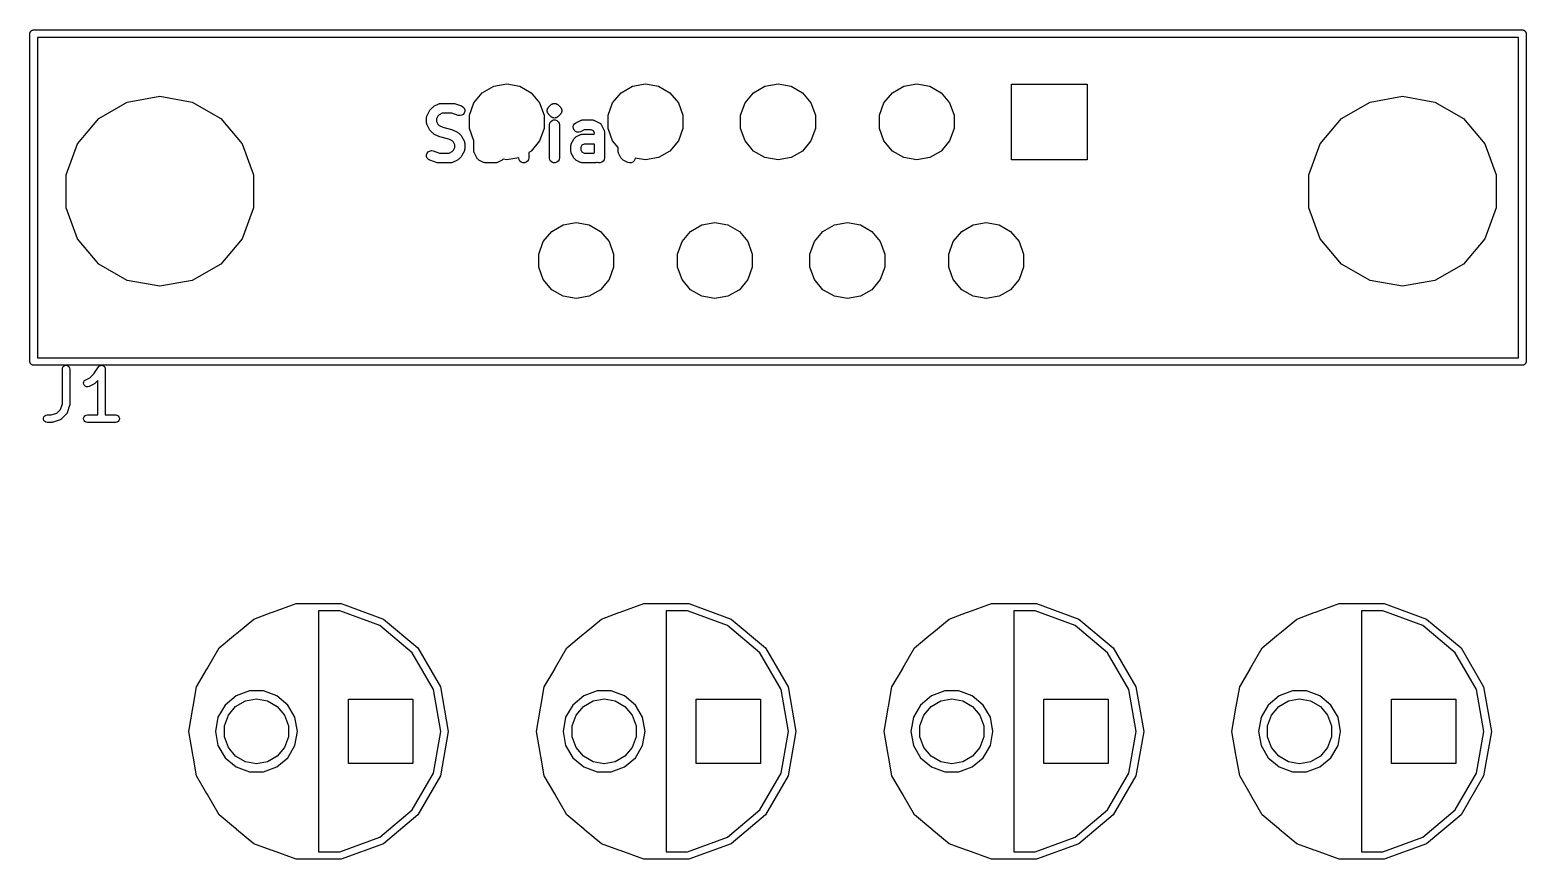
# Model space of a CAD drawing. Extents: x 149.8 to 198.9, y -148.5 to -50.
# Drawn here: x 167.94 to 198.06, y -72.57 to -55.87 of the extents above; entities that cross this region are included whole.
import ezdxf

# ---------------------------------------------------------------- set-up
doc = ezdxf.new("R2010")
doc.units = 0
doc.header["$MEASUREMENT"] = 0
doc.layers.add('BLACK', color=7, linetype='CONTINUOUS')

msp = doc.modelspace()

# ---------------------------------------------------------------- linework, layer by layer
at = {"layer": 'Black'}
for p, q in [((167.939, -55.948), (167.94, -55.9415)), ((167.939, -62.552), (167.939, -55.948)), ((167.94, -55.935), (167.942, -55.9288)), ((167.94, -55.9415), (167.94, -55.935)), ((167.942, -55.9288), (167.944, -55.9223)), ((167.944, -55.9223), (167.947, -55.9167)), ((167.947, -55.9167), (167.949, -55.9105)), ((167.949, -55.9105), (167.953, -55.9055)), ((167.953, -55.9055), (167.957, -55.8998)), ((167.957, -55.8998), (167.962, -55.8956)), ((167.962, -55.8956), (167.966, -55.8905)), ((167.966, -55.8905), (167.971, -55.8873)), ((167.971, -55.8873), (167.976, -55.883)), ((167.976, -55.883), (167.983, -55.8808)), ((167.983, -55.8808), (167.988, -55.8775)), ((167.988, -55.8775), (167.995, -55.8764)), ((167.995, -55.8764), (168.001, -55.8741)), ((168.001, -55.8741), (168.008, -55.8741)), ((168.008, -55.8741), (168.014, -55.873)), ((168.014, -55.873), (197.986, -55.873)), ((168.089, -56.023), (168.089, -62.477)), ((197.911, -56.023), (168.089, -56.023)), ((197.911, -62.477), (197.911, -56.023)), ((197.986, -55.873), (197.992, -55.8741)), ((197.992, -55.8741), (197.999, -55.8741)), ((197.999, -55.8741), (198.005, -55.8764)), ((198.005, -55.8764), (198.012, -55.8775)), ((198.012, -55.8775), (198.017, -55.8808)), ((198.017, -55.8808), (198.023, -55.883)), ((198.023, -55.883), (198.029, -55.8873)), ((198.029, -55.8873), (198.034, -55.8905)), ((198.034, -55.8905), (198.038, -55.8956)), ((198.038, -55.8956), (198.043, -55.8998)), ((198.043, -55.8998), (198.047, -55.9055)), ((198.047, -55.9055), (198.051, -55.9105)), ((198.051, -55.9105), (198.053, -55.9167)), ((198.053, -55.9167), (198.056, -55.9223)), ((198.056, -55.9223), (198.058, -55.9288)), ((198.058, -55.9288), (198.06, -55.935)), ((198.06, -55.935), (198.06, -55.9415)), ((198.06, -55.9415), (198.061, -55.948)), ((198.061, -55.948), (198.061, -62.552)), ((169.9, -57.326), (170.554, -57.2107)), ((170.554, -57.2107), (171.208, -57.326)), ((176.877, -57.3435), (177.047, -57.14)), ((177.047, -57.14), (177.277, -57.0072)), ((177.277, -57.0072), (177.539, -56.9611)), ((177.539, -56.9611), (177.801, -57.0072)), ((177.801, -57.0072), (178.031, -57.14)), ((178.031, -57.14), (178.201, -57.3435)), ((179.671, -57.3435), (179.841, -57.14)), ((179.841, -57.14), (180.071, -57.0072)), ((180.071, -57.0072), (180.333, -56.9611)), ((180.333, -56.9611), (180.595, -57.0072)), ((180.595, -57.0072), (180.825, -57.14)), ((180.825, -57.14), (180.995, -57.3435)), ((182.338, -57.3435), (182.508, -57.14)), ((182.508, -57.14), (182.738, -57.0072)), ((182.738, -57.0072), (183, -56.9611)), ((183, -56.9611), (183.262, -57.0072)), ((183.262, -57.0072), (183.492, -57.14)), ((183.492, -57.14), (183.662, -57.3435)), ((185.132, -57.3435), (185.302, -57.14)), ((185.302, -57.14), (185.532, -57.0072)), ((185.532, -57.0072), (185.794, -56.9611)), ((185.794, -56.9611), (186.056, -57.0072)), ((186.056, -57.0072), (186.286, -57.14)), ((186.286, -57.14), (186.456, -57.3435)), ((187.699, -58.488), (187.699, -56.964)), ((187.699, -56.964), (189.223, -56.964)), ((189.223, -56.964), (189.223, -58.488)), ((194.919, -57.326), (195.573, -57.2107)), ((195.573, -57.2107), (196.227, -57.326)), ((169.325, -57.6581), (169.9, -57.326)), ((171.208, -57.326), (171.783, -57.6581)), ((175.934, -57.5981), (175.982, -57.5029)), ((175.982, -57.5029), (175.992, -57.49)), ((175.992, -57.49), (176.001, -57.4769)), ((176.001, -57.4769), (176.048, -57.4293)), ((176.048, -57.4293), (176.061, -57.4201)), ((176.061, -57.4201), (176.074, -57.4106)), ((176.074, -57.4106), (176.17, -57.3629)), ((176.17, -57.3629), (176.175, -57.3613)), ((176.175, -57.3613), (176.18, -57.3584)), ((176.18, -57.3584), (176.192, -57.3564)), ((176.192, -57.3564), (176.203, -57.353)), ((176.203, -57.353), (176.209, -57.3534)), ((176.209, -57.3534), (176.214, -57.3524)), ((176.214, -57.3524), (176.452, -57.3524)), ((176.452, -57.3524), (176.468, -57.3552)), ((176.468, -57.3552), (176.484, -57.3575)), ((176.484, -57.3575), (176.627, -57.4051)), ((176.627, -57.4051), (176.657, -57.4217)), ((176.657, -57.4217), (176.68, -57.4477)), ((176.68, -57.4477), (176.693, -57.48)), ((176.694, -57.5147), (176.683, -57.5476)), ((176.693, -57.48), (176.694, -57.5147)), ((176.786, -57.5932), (176.877, -57.3435)), ((178.201, -57.3435), (178.292, -57.5932)), ((178.353, -57.4913), (178.355, -57.4828)), ((178.354, -57.5), (178.353, -57.4913)), ((178.353, -57.5087), (178.354, -57.5)), ((178.355, -57.5172), (178.353, -57.5087)), ((178.355, -57.4828), (178.356, -57.4741)), ((178.356, -57.5259), (178.355, -57.5172)), ((178.356, -57.4741), (178.359, -57.4662)), ((178.359, -57.5338), (178.356, -57.5259)), ((178.359, -57.4662), (178.362, -57.4577)), ((178.362, -57.4577), (178.367, -57.4506)), ((178.367, -57.4506), (178.37, -57.4426)), ((178.37, -57.4426), (178.377, -57.4365)), ((178.377, -57.4365), (178.382, -57.4293)), ((178.382, -57.4293), (178.429, -57.3817)), ((178.429, -57.3817), (178.436, -57.3766)), ((178.436, -57.3766), (178.443, -57.3705)), ((178.443, -57.3705), (178.447, -57.3686)), ((178.447, -57.3686), (178.45, -57.3658)), ((178.45, -57.3658), (178.454, -57.3643)), ((178.454, -57.3643), (178.458, -57.3617)), ((178.458, -57.3617), (178.466, -57.3595)), ((178.466, -57.3595), (178.474, -57.3558)), ((178.474, -57.3558), (178.479, -57.3554)), ((178.479, -57.3554), (178.483, -57.3539)), ((178.483, -57.3539), (178.487, -57.3539)), ((178.487, -57.3539), (178.491, -57.3528)), ((178.491, -57.3528), (178.5, -57.3535)), ((178.5, -57.3535), (178.509, -57.3528)), ((178.509, -57.3528), (178.513, -57.3539)), ((178.513, -57.3539), (178.517, -57.3539)), ((178.517, -57.3539), (178.521, -57.3554)), ((178.521, -57.3554), (178.526, -57.3558)), ((178.526, -57.3558), (178.534, -57.3595)), ((178.534, -57.3595), (178.542, -57.3618)), ((178.542, -57.3618), (178.546, -57.3643)), ((178.546, -57.3643), (178.55, -57.3658)), ((178.55, -57.3658), (178.553, -57.3686)), ((178.553, -57.3686), (178.557, -57.3705)), ((178.557, -57.3705), (178.564, -57.3767)), ((178.564, -57.3767), (178.571, -57.3817)), ((178.571, -57.3817), (178.618, -57.4293)), ((178.618, -57.4293), (178.623, -57.4365)), ((178.623, -57.4365), (178.63, -57.4426)), ((178.63, -57.4426), (178.633, -57.4506)), ((178.633, -57.4506), (178.638, -57.4577)), ((178.638, -57.4577), (178.641, -57.4662)), ((178.641, -57.4662), (178.644, -57.4741)), ((178.644, -57.5259), (178.641, -57.5338)), ((178.644, -57.4741), (178.645, -57.4828)), ((178.645, -57.5172), (178.644, -57.5259)), ((178.645, -57.4828), (178.647, -57.4913)), ((178.647, -57.5087), (178.645, -57.5172)), ((178.647, -57.4913), (178.646, -57.5)), ((178.646, -57.5), (178.647, -57.5087)), ((179.58, -57.5932), (179.671, -57.3435)), ((180.995, -57.3435), (181.086, -57.5932)), ((182.247, -57.5932), (182.338, -57.3435)), ((183.662, -57.3435), (183.753, -57.5932)), ((185.041, -57.5932), (185.132, -57.3435)), ((186.456, -57.3435), (186.547, -57.5932)), ((194.344, -57.6581), (194.919, -57.326)), ((196.227, -57.326), (196.802, -57.6581)), ((168.898, -58.1669), (169.325, -57.6581)), ((171.783, -57.6581), (172.21, -58.1669)), ((175.924, -57.6314), (175.928, -57.6202)), ((175.925, -57.6372), (175.924, -57.6314)), ((175.924, -57.6429), (175.925, -57.6372)), ((175.924, -57.7381), (175.924, -57.6429)), ((175.925, -57.7438), (175.924, -57.7381)), ((175.924, -57.7495), (175.925, -57.7438)), ((175.928, -57.7608), (175.924, -57.7495)), ((175.928, -57.6202), (175.93, -57.6087)), ((175.93, -57.7723), (175.928, -57.7608)), ((175.93, -57.6087), (175.933, -57.6037)), ((175.933, -57.7773), (175.93, -57.7723)), ((175.933, -57.6037), (175.934, -57.5981)), ((175.934, -57.7828), (175.933, -57.7773)), ((175.982, -57.8781), (175.934, -57.7828)), ((176.154, -57.6069), (176.124, -57.6665)), ((176.124, -57.6665), (176.124, -57.7145)), ((176.124, -57.7145), (176.154, -57.7741)), ((176.178, -57.5822), (176.154, -57.6069)), ((176.154, -57.7741), (176.178, -57.7988)), ((176.238, -57.5524), (176.178, -57.5822)), ((176.178, -57.7988), (176.249, -57.8342)), ((176.436, -57.5524), (176.238, -57.5524)), ((176.249, -57.8342), (176.429, -57.8792)), ((176.564, -57.5949), (176.436, -57.5524)), ((176.598, -57.6), (176.564, -57.5949)), ((176.632, -57.593), (176.598, -57.6)), ((176.662, -57.5748), (176.632, -57.593)), ((176.683, -57.5476), (176.662, -57.5748)), ((176.786, -57.8588), (176.786, -57.5932)), ((178.292, -57.5932), (178.292, -57.8588)), ((178.362, -57.5423), (178.359, -57.5338)), ((178.367, -57.5494), (178.362, -57.5423)), ((178.37, -57.5574), (178.367, -57.5494)), ((178.377, -57.5635), (178.37, -57.5574)), ((178.382, -57.5707), (178.377, -57.5635)), ((178.429, -57.6183), (178.382, -57.5707)), ((178.4, -57.7857), (178.406, -57.7515)), ((178.4, -58.4524), (178.4, -57.7857)), ((178.406, -57.7515), (178.423, -57.7214)), ((178.423, -57.7214), (178.45, -57.6991)), ((178.436, -57.6233), (178.429, -57.6183)), ((178.443, -57.6295), (178.436, -57.6233)), ((178.447, -57.6314), (178.443, -57.6295)), ((178.45, -57.6342), (178.447, -57.6314)), ((178.454, -57.6357), (178.45, -57.6342)), ((178.45, -57.6991), (178.483, -57.6872)), ((178.458, -57.6382), (178.454, -57.6357)), ((178.466, -57.6405), (178.458, -57.6382)), ((178.474, -57.6442), (178.466, -57.6405)), ((178.479, -57.6446), (178.474, -57.6442)), ((178.483, -57.6461), (178.479, -57.6446)), ((178.487, -57.6461), (178.483, -57.6461)), ((178.483, -57.6872), (178.517, -57.6872)), ((178.491, -57.6472), (178.487, -57.6461)), ((178.5, -57.6465), (178.491, -57.6472)), ((178.509, -57.6472), (178.5, -57.6465)), ((178.513, -57.6461), (178.509, -57.6472)), ((178.517, -57.6461), (178.513, -57.6461)), ((178.521, -57.6446), (178.517, -57.6461)), ((178.517, -57.6872), (178.55, -57.6991)), ((178.526, -57.6442), (178.521, -57.6446)), ((178.534, -57.6405), (178.526, -57.6442)), ((178.542, -57.6382), (178.534, -57.6405)), ((178.546, -57.6357), (178.542, -57.6382)), ((178.55, -57.6342), (178.546, -57.6357)), ((178.553, -57.6314), (178.55, -57.6342)), ((178.55, -57.6991), (178.577, -57.7214)), ((178.557, -57.6295), (178.553, -57.6314)), ((178.564, -57.6233), (178.557, -57.6295)), ((178.571, -57.6183), (178.564, -57.6233)), ((178.618, -57.5707), (178.571, -57.6183)), ((178.577, -57.7214), (178.594, -57.7515)), ((178.594, -57.7515), (178.6, -57.7857)), ((178.6, -57.7857), (178.6, -58.4524)), ((178.623, -57.5635), (178.618, -57.5707)), ((178.63, -57.5574), (178.623, -57.5635)), ((178.633, -57.5494), (178.63, -57.5574)), ((178.638, -57.5423), (178.633, -57.5494)), ((178.641, -57.5338), (178.638, -57.5423)), ((178.876, -57.8273), (178.884, -57.7936)), ((178.88, -57.8618), (178.876, -57.8273)), ((178.884, -57.7936), (178.904, -57.7646)), ((178.904, -57.7646), (178.931, -57.7439)), ((178.931, -57.7439), (179.027, -57.6963)), ((179.027, -57.6963), (179.032, -57.6946)), ((179.032, -57.6946), (179.037, -57.6917)), ((179.037, -57.6917), (179.049, -57.6897)), ((179.049, -57.6897), (179.06, -57.6864)), ((179.06, -57.6864), (179.066, -57.6867)), ((179.066, -57.6867), (179.071, -57.6857)), ((179.071, -57.6857), (179.262, -57.6857)), ((179.262, -57.6857), (179.268, -57.6867)), ((179.268, -57.6867), (179.273, -57.6864)), ((179.273, -57.6864), (179.285, -57.6897)), ((179.285, -57.6897), (179.296, -57.6917)), ((179.296, -57.6917), (179.301, -57.6946)), ((179.301, -57.6946), (179.307, -57.6963)), ((179.307, -57.6963), (179.402, -57.7439)), ((179.402, -57.7439), (179.414, -57.7526)), ((179.414, -57.7526), (179.426, -57.7607)), ((179.426, -57.7607), (179.428, -57.7629)), ((179.428, -57.7629), (179.43, -57.7646)), ((179.43, -57.7646), (179.438, -57.7768)), ((179.438, -57.7768), (179.447, -57.7886)), ((179.447, -57.7886), (179.494, -57.8838)), ((179.58, -57.8588), (179.58, -57.5932)), ((181.086, -57.5932), (181.086, -57.8588)), ((182.247, -57.8588), (182.247, -57.5932)), ((183.753, -57.5932), (183.753, -57.8588)), ((185.041, -57.8588), (185.041, -57.5932)), ((186.547, -57.5932), (186.547, -57.8588)), ((193.917, -58.1669), (194.344, -57.6581)), ((196.802, -57.6581), (197.229, -58.1669)), ((175.992, -57.8909), (175.982, -57.8781)), ((176.001, -57.904), (175.992, -57.8909)), ((176.048, -57.9517), (176.001, -57.904)), ((176.061, -57.9608), (176.048, -57.9517)), ((176.074, -57.9704), (176.061, -57.9608)), ((176.17, -58.018), (176.074, -57.9704)), ((176.18, -58.0211), (176.17, -58.018)), ((176.19, -58.0256), (176.18, -58.0211)), ((176.37, -58.0705), (176.19, -58.0256)), ((176.441, -58.106), (176.37, -58.0705)), ((176.429, -57.8792), (176.439, -57.8836)), ((176.439, -57.8836), (176.449, -57.8867)), ((176.465, -58.1307), (176.441, -58.106)), ((176.449, -57.8867), (176.545, -57.9344)), ((176.495, -58.1903), (176.465, -58.1307)), ((176.545, -57.9344), (176.558, -57.9439)), ((176.558, -57.9439), (176.571, -57.9531)), ((176.571, -57.9531), (176.618, -58.0007)), ((176.618, -58.0007), (176.628, -58.0138)), ((176.628, -58.0138), (176.637, -58.0267)), ((176.637, -58.0267), (176.685, -58.1219)), ((176.685, -58.1219), (176.686, -58.1275)), ((176.686, -58.1275), (176.689, -58.1325)), ((176.689, -58.1325), (176.691, -58.144)), ((176.876, -58.1074), (176.786, -57.8588)), ((176.876, -58.3095), (176.876, -58.1074)), ((178.201, -58.1085), (178.031, -58.312)), ((178.292, -57.8588), (178.201, -58.1085)), ((178.839, -58.1696), (178.887, -58.0743)), ((178.896, -57.8929), (178.88, -57.8618)), ((178.887, -58.0743), (178.895, -58.0625)), ((178.895, -58.0625), (178.904, -58.0503)), ((178.921, -57.9168), (178.896, -57.8929)), ((178.904, -58.0503), (178.906, -58.0486)), ((178.906, -58.0486), (178.907, -58.0464)), ((178.907, -58.0464), (178.92, -58.0383)), ((178.92, -58.0383), (178.931, -58.0296)), ((178.953, -57.9306), (178.921, -57.9168)), ((178.931, -58.0296), (179.027, -57.982)), ((178.988, -57.9327), (178.953, -57.9306)), ((179.021, -57.9228), (178.988, -57.9327)), ((179.095, -57.8857), (179.021, -57.9228)), ((179.027, -57.982), (179.032, -57.9803)), ((179.032, -57.9803), (179.037, -57.9775)), ((179.037, -57.9775), (179.049, -57.9754)), ((179.049, -57.9754), (179.06, -57.9721)), ((179.06, -57.9721), (179.066, -57.9724)), ((179.066, -57.9724), (179.071, -57.9714)), ((179.071, -57.9714), (179.286, -57.9714)), ((179.238, -57.8857), (179.095, -57.8857)), ((179.283, -57.9079), (179.238, -57.8857)), ((179.305, -57.9522), (179.283, -57.9079)), ((179.286, -57.9714), (179.305, -57.962)), ((179.305, -57.962), (179.305, -57.9522)), ((179.494, -57.8838), (179.496, -57.8894)), ((179.496, -57.8894), (179.499, -57.8944)), ((179.499, -57.8944), (179.501, -57.9059)), ((179.501, -57.9059), (179.504, -57.9171)), ((179.504, -57.9171), (179.504, -57.9229)), ((179.504, -57.9229), (179.505, -57.9286)), ((179.505, -57.9286), (179.505, -58.4524)), ((179.671, -58.1085), (179.58, -57.8588)), ((179.781, -58.24), (179.671, -58.1085)), ((180.995, -58.1085), (180.825, -58.312)), ((181.086, -57.8588), (180.995, -58.1085)), ((182.338, -58.1085), (182.247, -57.8588)), ((182.508, -58.312), (182.338, -58.1085)), ((183.662, -58.1085), (183.492, -58.312)), ((183.753, -57.8588), (183.662, -58.1085)), ((185.132, -58.1085), (185.041, -57.8588)), ((185.302, -58.312), (185.132, -58.1085)), ((186.456, -58.1085), (186.286, -58.312)), ((186.547, -57.8588), (186.456, -58.1085)), ((168.671, -58.7909), (168.898, -58.1669)), ((172.21, -58.1669), (172.437, -58.7909)), ((175.925, -58.3901), (175.936, -58.3571)), ((175.926, -58.4248), (175.925, -58.3901)), ((175.939, -58.4571), (175.926, -58.4248)), ((175.936, -58.3571), (175.957, -58.3299)), ((175.957, -58.3299), (175.987, -58.3118)), ((175.987, -58.3118), (176.021, -58.3048)), ((176.021, -58.3048), (176.055, -58.3099)), ((176.055, -58.3099), (176.183, -58.3524)), ((176.183, -58.3524), (176.381, -58.3524)), ((176.381, -58.3524), (176.441, -58.3226)), ((176.441, -58.3226), (176.465, -58.2979)), ((176.465, -58.2979), (176.495, -58.2383)), ((176.495, -58.2383), (176.495, -58.1903)), ((176.618, -58.4279), (176.571, -58.4755)), ((176.628, -58.4147), (176.618, -58.4279)), ((176.637, -58.4019), (176.628, -58.4147)), ((176.685, -58.3066), (176.637, -58.4019)), ((176.686, -58.3011), (176.685, -58.3066)), ((176.689, -58.2961), (176.686, -58.3011)), ((176.691, -58.2846), (176.689, -58.2961)), ((176.691, -58.144), (176.695, -58.1552)), ((176.695, -58.2733), (176.691, -58.2846)), ((176.695, -58.1552), (176.694, -58.161)), ((176.694, -58.161), (176.695, -58.1667)), ((176.695, -58.2619), (176.694, -58.2676)), ((176.694, -58.2676), (176.695, -58.2733)), ((176.695, -58.1667), (176.695, -58.2619)), ((176.877, -58.3152), (176.876, -58.3095)), ((176.877, -58.321), (176.877, -58.3152)), ((176.88, -58.3322), (176.877, -58.321)), ((176.882, -58.3437), (176.88, -58.3322)), ((176.885, -58.3487), (176.882, -58.3437)), ((176.887, -58.3542), (176.885, -58.3487)), ((176.934, -58.4495), (176.887, -58.3542)), ((178.031, -58.312), (177.981, -58.3407)), ((177.981, -58.3407), (177.981, -58.4524)), ((178.829, -58.2029), (178.833, -58.1916)), ((178.83, -58.2086), (178.829, -58.2029)), ((178.829, -58.2143), (178.83, -58.2086)), ((178.829, -58.3095), (178.829, -58.2143)), ((178.83, -58.3152), (178.829, -58.3095)), ((178.829, -58.321), (178.83, -58.3152)), ((178.833, -58.3322), (178.829, -58.321)), ((178.833, -58.1916), (178.835, -58.1801)), ((178.835, -58.3437), (178.833, -58.3322)), ((178.835, -58.1801), (178.837, -58.1751)), ((178.837, -58.3487), (178.835, -58.3437)), ((178.837, -58.1751), (178.839, -58.1696)), ((178.839, -58.3542), (178.837, -58.3487)), ((178.887, -58.4495), (178.839, -58.3542)), ((179.051, -58.1936), (179.029, -58.2379)), ((179.029, -58.2379), (179.029, -58.2859)), ((179.029, -58.2859), (179.051, -58.3302)), ((179.095, -58.1714), (179.051, -58.1936)), ((179.051, -58.3302), (179.095, -58.3524)), ((179.305, -58.1714), (179.095, -58.1714)), ((179.095, -58.3524), (179.286, -58.3524)), ((179.286, -58.3524), (179.305, -58.343)), ((179.305, -58.343), (179.305, -58.1714)), ((179.781, -58.3095), (179.781, -58.24)), ((179.782, -58.3152), (179.781, -58.3095)), ((179.782, -58.321), (179.782, -58.3152)), ((179.785, -58.3322), (179.782, -58.321)), ((179.787, -58.3437), (179.785, -58.3322)), ((179.79, -58.3487), (179.787, -58.3437)), ((179.792, -58.3542), (179.79, -58.3487)), ((179.839, -58.4495), (179.792, -58.3542)), ((180.825, -58.312), (180.595, -58.4448)), ((182.738, -58.4448), (182.508, -58.312)), ((183.492, -58.312), (183.262, -58.4448)), ((185.532, -58.4448), (185.302, -58.312)), ((186.286, -58.312), (186.056, -58.4448)), ((193.69, -58.7909), (193.917, -58.1669)), ((197.229, -58.1669), (197.456, -58.7909)), ((175.962, -58.4831), (175.939, -58.4571)), ((175.992, -58.4996), (175.962, -58.4831)), ((176.135, -58.5472), (175.992, -58.4996)), ((176.151, -58.5496), (176.135, -58.5472)), ((176.167, -58.5524), (176.151, -58.5496)), ((176.405, -58.5524), (176.167, -58.5524)), ((176.41, -58.5514), (176.405, -58.5524)), ((176.416, -58.5517), (176.41, -58.5514)), ((176.427, -58.5484), (176.416, -58.5517)), ((176.439, -58.5463), (176.427, -58.5484)), ((176.444, -58.5435), (176.439, -58.5463)), ((176.449, -58.5418), (176.444, -58.5435)), ((176.545, -58.4942), (176.449, -58.5418)), ((176.558, -58.4847), (176.545, -58.4942)), ((176.571, -58.4755), (176.558, -58.4847)), ((176.943, -58.4613), (176.934, -58.4495)), ((176.951, -58.4735), (176.943, -58.4613)), ((176.953, -58.4752), (176.951, -58.4735)), ((176.955, -58.4774), (176.953, -58.4752)), ((176.967, -58.4855), (176.955, -58.4774)), ((176.979, -58.4942), (176.967, -58.4855)), ((177.074, -58.5418), (176.979, -58.4942)), ((177.08, -58.5435), (177.074, -58.5418)), ((177.085, -58.5463), (177.08, -58.5435)), ((177.096, -58.5484), (177.085, -58.5463)), ((177.108, -58.5517), (177.096, -58.5484)), ((177.113, -58.5514), (177.108, -58.5517)), ((177.119, -58.5524), (177.113, -58.5514)), ((177.31, -58.5524), (177.119, -58.5524)), ((177.315, -58.5514), (177.31, -58.5524)), ((177.321, -58.5517), (177.315, -58.5514)), ((177.332, -58.5484), (177.321, -58.5517)), ((177.344, -58.5463), (177.332, -58.5484)), ((177.349, -58.5435), (177.344, -58.5463)), ((177.354, -58.5418), (177.349, -58.5435)), ((177.449, -58.4942), (177.354, -58.5418)), ((177.47, -58.4788), (177.449, -58.4942)), ((177.539, -58.4909), (177.47, -58.4788)), ((177.781, -58.4482), (177.539, -58.4909)), ((177.781, -58.4524), (177.781, -58.4482)), ((177.787, -58.4866), (177.781, -58.4524)), ((177.804, -58.5167), (177.787, -58.4866)), ((177.831, -58.539), (177.804, -58.5167)), ((177.864, -58.5509), (177.831, -58.539)), ((177.898, -58.5509), (177.864, -58.5509)), ((177.931, -58.539), (177.898, -58.5509)), ((177.958, -58.5167), (177.931, -58.539)), ((177.975, -58.4866), (177.958, -58.5167)), ((177.981, -58.4524), (177.975, -58.4866)), ((178.406, -58.4866), (178.4, -58.4524)), ((178.423, -58.5167), (178.406, -58.4866)), ((178.45, -58.539), (178.423, -58.5167)), ((178.483, -58.5509), (178.45, -58.539)), ((178.517, -58.5509), (178.483, -58.5509)), ((178.55, -58.539), (178.517, -58.5509)), ((178.577, -58.5167), (178.55, -58.539)), ((178.594, -58.4866), (178.577, -58.5167)), ((178.6, -58.4524), (178.594, -58.4866)), ((178.895, -58.4613), (178.887, -58.4495)), ((178.904, -58.4735), (178.895, -58.4613)), ((178.906, -58.4752), (178.904, -58.4735)), ((178.907, -58.4774), (178.906, -58.4752)), ((178.92, -58.4855), (178.907, -58.4774)), ((178.931, -58.4942), (178.92, -58.4855)), ((179.027, -58.5418), (178.931, -58.4942)), ((179.032, -58.5435), (179.027, -58.5418)), ((179.037, -58.5463), (179.032, -58.5435)), ((179.049, -58.5484), (179.037, -58.5463)), ((179.06, -58.5517), (179.049, -58.5484)), ((179.066, -58.5514), (179.06, -58.5517)), ((179.071, -58.5524), (179.066, -58.5514)), ((179.31, -58.5524), (179.071, -58.5524)), ((179.315, -58.5514), (179.31, -58.5524)), ((179.321, -58.5517), (179.315, -58.5514)), ((179.332, -58.5484), (179.321, -58.5517)), ((179.344, -58.5463), (179.332, -58.5484)), ((179.349, -58.5435), (179.344, -58.5463)), ((179.354, -58.5418), (179.349, -58.5435)), ((179.358, -58.5401), (179.354, -58.5418)), ((179.387, -58.5509), (179.358, -58.5401)), ((179.422, -58.5509), (179.387, -58.5509)), ((179.455, -58.539), (179.422, -58.5509)), ((179.481, -58.5167), (179.455, -58.539)), ((179.499, -58.4866), (179.481, -58.5167)), ((179.505, -58.4524), (179.499, -58.4866)), ((179.848, -58.4613), (179.839, -58.4495)), ((179.856, -58.4735), (179.848, -58.4613)), ((179.858, -58.4752), (179.856, -58.4735)), ((179.86, -58.4774), (179.858, -58.4752)), ((179.872, -58.4855), (179.86, -58.4774)), ((179.884, -58.4942), (179.872, -58.4855)), ((179.979, -58.5418), (179.884, -58.4942)), ((180.012, -58.5517), (179.979, -58.5418)), ((180.047, -58.5496), (180.012, -58.5517)), ((180.079, -58.5358), (180.047, -58.5496)), ((180.104, -58.512), (180.079, -58.5358)), ((180.12, -58.4809), (180.104, -58.512)), ((180.123, -58.4538), (180.12, -58.4809)), ((180.333, -58.4909), (180.123, -58.4538)), ((180.595, -58.4448), (180.333, -58.4909)), ((183, -58.4909), (182.738, -58.4448)), ((183.262, -58.4448), (183, -58.4909)), ((185.794, -58.4909), (185.532, -58.4448)), ((186.056, -58.4448), (185.794, -58.4909)), ((189.223, -58.488), (187.699, -58.488)), ((168.671, -59.4551), (168.671, -58.7909)), ((172.437, -58.7909), (172.437, -59.4551)), ((193.69, -59.4551), (193.69, -58.7909)), ((197.456, -58.7909), (197.456, -59.4551)), ((168.898, -60.0791), (168.671, -59.4551)), ((172.437, -59.4551), (172.21, -60.0791)), ((193.917, -60.0791), (193.69, -59.4551)), ((197.456, -59.4551), (197.229, -60.0791)), ((178.274, -60.1375), (178.444, -59.934)), ((178.444, -59.934), (178.674, -59.8012)), ((178.674, -59.8012), (178.936, -59.7551)), ((178.936, -59.7551), (179.198, -59.8012)), ((179.198, -59.8012), (179.428, -59.934)), ((179.428, -59.934), (179.598, -60.1375)), ((181.068, -60.1375), (181.238, -59.934)), ((181.238, -59.934), (181.468, -59.8012)), ((181.468, -59.8012), (181.73, -59.7551)), ((181.73, -59.7551), (181.992, -59.8012)), ((181.992, -59.8012), (182.222, -59.934)), ((182.222, -59.934), (182.392, -60.1375)), ((183.735, -60.1375), (183.905, -59.934)), ((183.905, -59.934), (184.135, -59.8012)), ((184.135, -59.8012), (184.397, -59.7551)), ((184.397, -59.7551), (184.659, -59.8012)), ((184.659, -59.8012), (184.889, -59.934)), ((184.889, -59.934), (185.059, -60.1375)), ((186.529, -60.1375), (186.699, -59.934)), ((186.699, -59.934), (186.929, -59.8012)), ((186.929, -59.8012), (187.191, -59.7551)), ((187.191, -59.7551), (187.453, -59.8012)), ((187.453, -59.8012), (187.683, -59.934)), ((187.683, -59.934), (187.853, -60.1375)), ((169.325, -60.5879), (168.898, -60.0791)), ((172.21, -60.0791), (171.783, -60.5879)), ((178.183, -60.3872), (178.274, -60.1375)), ((179.598, -60.1375), (179.689, -60.3872)), ((180.977, -60.3872), (181.068, -60.1375)), ((182.392, -60.1375), (182.483, -60.3872)), ((183.644, -60.3872), (183.735, -60.1375)), ((185.059, -60.1375), (185.15, -60.3872)), ((186.438, -60.3872), (186.529, -60.1375)), ((187.853, -60.1375), (187.944, -60.3872)), ((194.344, -60.5879), (193.917, -60.0791)), ((197.229, -60.0791), (196.802, -60.5879)), ((178.183, -60.6528), (178.183, -60.3872)), ((179.689, -60.3872), (179.689, -60.6528)), ((180.977, -60.6528), (180.977, -60.3872)), ((182.483, -60.3872), (182.483, -60.6528)), ((183.644, -60.6528), (183.644, -60.3872)), ((185.15, -60.3872), (185.15, -60.6528)), ((186.438, -60.6528), (186.438, -60.3872)), ((187.944, -60.3872), (187.944, -60.6528)), ((169.9, -60.92), (169.325, -60.5879)), ((171.783, -60.5879), (171.208, -60.92)), ((178.274, -60.9025), (178.183, -60.6528)), ((179.689, -60.6528), (179.598, -60.9025)), ((181.068, -60.9025), (180.977, -60.6528)), ((182.483, -60.6528), (182.392, -60.9025)), ((183.735, -60.9025), (183.644, -60.6528)), ((185.15, -60.6528), (185.059, -60.9025)), ((186.529, -60.9025), (186.438, -60.6528)), ((187.944, -60.6528), (187.853, -60.9025)), ((194.919, -60.92), (194.344, -60.5879)), ((196.802, -60.5879), (196.227, -60.92)), ((170.554, -61.0353), (169.9, -60.92)), ((171.208, -60.92), (170.554, -61.0353)), ((178.444, -61.106), (178.274, -60.9025)), ((178.674, -61.2388), (178.444, -61.106)), ((179.428, -61.106), (179.198, -61.2388)), ((179.598, -60.9025), (179.428, -61.106)), ((181.238, -61.106), (181.068, -60.9025)), ((181.468, -61.2388), (181.238, -61.106)), ((182.222, -61.106), (181.992, -61.2388)), ((182.392, -60.9025), (182.222, -61.106)), ((183.905, -61.106), (183.735, -60.9025)), ((184.135, -61.2388), (183.905, -61.106)), ((184.889, -61.106), (184.659, -61.2388)), ((185.059, -60.9025), (184.889, -61.106)), ((186.699, -61.106), (186.529, -60.9025)), ((186.929, -61.2388), (186.699, -61.106)), ((187.683, -61.106), (187.453, -61.2388)), ((187.853, -60.9025), (187.683, -61.106)), ((195.573, -61.0353), (194.919, -60.92)), ((196.227, -60.92), (195.573, -61.0353)), ((178.936, -61.2849), (178.674, -61.2388)), ((179.198, -61.2388), (178.936, -61.2849)), ((181.73, -61.2849), (181.468, -61.2388)), ((181.992, -61.2388), (181.73, -61.2849)), ((184.397, -61.2849), (184.135, -61.2388)), ((184.659, -61.2388), (184.397, -61.2849)), ((187.191, -61.2849), (186.929, -61.2388)), ((187.453, -61.2388), (187.191, -61.2849)), ((167.94, -62.5585), (167.939, -62.552)), ((167.94, -62.565), (167.94, -62.5585)), ((167.942, -62.5712), (167.94, -62.565)), ((167.944, -62.5777), (167.942, -62.5712)), ((167.947, -62.5833), (167.944, -62.5777)), ((167.949, -62.5895), (167.947, -62.5833)), ((167.953, -62.5945), (167.949, -62.5895)), ((167.957, -62.6002), (167.953, -62.5945)), ((167.962, -62.6044), (167.957, -62.6002)), ((167.966, -62.6095), (167.962, -62.6044)), ((167.971, -62.6127), (167.966, -62.6095)), ((167.976, -62.617), (167.971, -62.6127)), ((167.983, -62.6192), (167.976, -62.617)), ((167.988, -62.6225), (167.983, -62.6192)), ((167.995, -62.6236), (167.988, -62.6225)), ((168.001, -62.6259), (167.995, -62.6236)), ((168.008, -62.6259), (168.001, -62.6259)), ((168.014, -62.627), (168.008, -62.6259)), ((197.986, -62.627), (168.014, -62.627)), ((168.089, -62.477), (197.911, -62.477)), ((168.609, -62.6542), (168.629, -62.6374)), ((168.629, -62.6374), (168.654, -62.6285)), ((168.654, -62.6285), (168.68, -62.6285)), ((168.68, -62.6285), (168.704, -62.6374)), ((168.704, -62.6374), (168.724, -62.6542)), ((169.323, -62.6542), (169.33, -62.6484)), ((169.33, -62.6484), (169.337, -62.6419)), ((169.337, -62.6419), (169.34, -62.6401)), ((169.34, -62.6401), (169.343, -62.6374)), ((169.343, -62.6374), (169.352, -62.6344)), ((169.352, -62.6344), (169.36, -62.6304)), ((169.36, -62.6304), (169.364, -62.6299)), ((169.364, -62.6299), (169.368, -62.6285)), ((169.368, -62.6285), (169.377, -62.6285)), ((169.377, -62.6285), (169.386, -62.6275)), ((169.386, -62.6275), (169.39, -62.6285)), ((169.39, -62.6285), (169.394, -62.6285)), ((169.394, -62.6285), (169.402, -62.6316)), ((169.402, -62.6316), (169.411, -62.6337)), ((169.411, -62.6337), (169.415, -62.636)), ((169.415, -62.636), (169.418, -62.6374)), ((169.418, -62.6374), (169.425, -62.6432)), ((169.425, -62.6432), (169.433, -62.6481)), ((169.433, -62.6481), (169.435, -62.6515)), ((169.435, -62.6515), (169.438, -62.6542)), ((197.992, -62.6259), (197.986, -62.627)), ((197.999, -62.6259), (197.992, -62.6259)), ((198.005, -62.6236), (197.999, -62.6259)), ((198.012, -62.6225), (198.005, -62.6236)), ((198.017, -62.6192), (198.012, -62.6225)), ((198.023, -62.617), (198.017, -62.6192)), ((198.029, -62.6127), (198.023, -62.617)), ((198.034, -62.6095), (198.029, -62.6127)), ((198.038, -62.6044), (198.034, -62.6095)), ((198.043, -62.6002), (198.038, -62.6044)), ((198.047, -62.5945), (198.043, -62.6002)), ((198.051, -62.5895), (198.047, -62.5945)), ((198.053, -62.5833), (198.051, -62.5895)), ((198.056, -62.5777), (198.053, -62.5833)), ((198.058, -62.5712), (198.056, -62.5777)), ((198.06, -62.565), (198.058, -62.5712)), ((198.061, -62.552), (198.06, -62.5585)), ((198.06, -62.5585), (198.06, -62.565)), ((168.592, -62.7024), (168.596, -62.6767)), ((168.592, -63.4045), (168.592, -62.7024)), ((168.596, -62.6767), (168.609, -62.6542)), ((168.724, -62.6542), (168.737, -62.6767)), ((168.737, -62.6767), (168.742, -62.7024)), ((168.742, -62.7024), (168.742, -63.4167)), ((169.026, -62.9583), (169.041, -62.9365)), ((169.041, -62.9365), (169.062, -62.921)), ((169.062, -62.921), (169.146, -62.8788)), ((169.146, -62.8788), (169.227, -62.7975)), ((169.227, -62.7975), (169.319, -62.6608)), ((169.306, -62.9311), (169.244, -62.9935)), ((169.306, -63.6274), (169.306, -62.9311)), ((169.319, -62.6608), (169.321, -62.6578)), ((169.321, -62.6578), (169.323, -62.6542)), ((169.438, -62.6542), (169.443, -62.6619)), ((169.443, -62.6619), (169.448, -62.6691)), ((169.448, -62.6691), (169.449, -62.6731)), ((169.449, -62.6731), (169.451, -62.6767)), ((169.451, -62.6767), (169.453, -62.6855)), ((169.453, -62.6855), (169.455, -62.6941)), ((169.455, -62.6941), (169.455, -62.6983)), ((169.455, -62.6983), (169.456, -62.7024)), ((169.456, -62.7024), (169.456, -63.6274)), ((169.02, -62.9836), (169.026, -62.9583)), ((169.023, -63.0095), (169.02, -62.9836)), ((169.035, -63.0328), (169.023, -63.0095)), ((169.054, -63.0507), (169.035, -63.0328)), ((169.078, -63.061), (169.054, -63.0507)), ((169.104, -63.0626), (169.078, -63.061)), ((169.129, -63.0552), (169.104, -63.0626)), ((169.224, -63.0076), (169.129, -63.0552)), ((169.234, -63.0004), (169.224, -63.0076)), ((169.244, -62.9935), (169.234, -63.0004)), ((168.483, -63.5892), (168.553, -63.519)), ((168.553, -63.519), (168.592, -63.4045)), ((168.738, -63.4404), (168.69, -63.5832)), ((168.74, -63.4285), (168.738, -63.4404)), ((168.742, -63.4167), (168.74, -63.4285)), ((168.212, -63.6894), (168.221, -63.6649)), ((168.212, -63.7154), (168.212, -63.6894)), ((168.221, -63.7399), (168.212, -63.7154)), ((168.221, -63.6649), (168.238, -63.6449)), ((168.238, -63.7598), (168.221, -63.7399)), ((168.238, -63.6449), (168.26, -63.6319)), ((168.26, -63.7729), (168.238, -63.7598)), ((168.26, -63.6319), (168.286, -63.6274)), ((168.286, -63.7774), (168.26, -63.7729)), ((168.286, -63.6274), (168.369, -63.6274)), ((168.381, -63.7774), (168.286, -63.7774)), ((168.369, -63.6274), (168.483, -63.5892)), ((168.393, -63.7753), (168.381, -63.7774)), ((168.405, -63.7735), (168.393, -63.7753)), ((168.548, -63.7259), (168.405, -63.7735)), ((168.551, -63.7239), (168.548, -63.7259)), ((168.556, -63.7227), (168.551, -63.7239)), ((168.563, -63.7177), (168.556, -63.7227)), ((168.57, -63.7135), (168.563, -63.7177)), ((168.573, -63.7103), (168.57, -63.7135)), ((168.577, -63.7078), (168.573, -63.7103)), ((168.672, -63.6126), (168.577, -63.7078)), ((168.675, -63.609), (168.672, -63.6126)), ((168.678, -63.6061), (168.675, -63.609)), ((168.682, -63.5984), (168.678, -63.6061)), ((168.687, -63.5912), (168.682, -63.5984)), ((168.688, -63.587), (168.687, -63.5912)), ((168.69, -63.5832), (168.688, -63.587)), ((169.021, -63.6894), (169.03, -63.6649)), ((169.021, -63.7154), (169.021, -63.6894)), ((169.03, -63.7399), (169.021, -63.7154)), ((169.03, -63.6649), (169.047, -63.6449)), ((169.047, -63.7598), (169.03, -63.7399)), ((169.047, -63.6449), (169.07, -63.6319)), ((169.07, -63.7729), (169.047, -63.7598)), ((169.07, -63.6319), (169.095, -63.6274)), ((169.095, -63.7774), (169.07, -63.7729)), ((169.095, -63.6274), (169.306, -63.6274)), ((169.667, -63.7774), (169.095, -63.7774)), ((169.456, -63.6274), (169.667, -63.6274)), ((169.667, -63.6274), (169.692, -63.6319)), ((169.692, -63.7729), (169.667, -63.7774)), ((169.692, -63.6319), (169.715, -63.6449)), ((169.715, -63.7598), (169.692, -63.7729)), ((169.715, -63.6449), (169.732, -63.6649)), ((169.732, -63.7399), (169.715, -63.7598)), ((169.732, -63.6649), (169.741, -63.6894)), ((169.741, -63.7154), (169.732, -63.7399)), ((169.741, -63.6894), (169.741, -63.7154)), ((172.824, -67.5991), (173.296, -67.4272)), ((173.296, -67.4272), (173.662, -67.4272)), ((173.662, -67.4272), (173.662, -67.4271)), ((173.662, -67.4271), (173.688, -67.4271)), ((173.688, -67.4271), (173.688, -67.4272)), ((173.688, -67.4272), (174.204, -67.4272)), ((174.204, -67.4272), (175.056, -67.7375)), ((179.824, -67.5991), (180.296, -67.4272)), ((180.296, -67.4272), (180.662, -67.4272)), ((180.662, -67.4272), (180.662, -67.4271)), ((180.662, -67.4271), (180.688, -67.4271)), ((180.688, -67.4271), (180.688, -67.4272)), ((180.688, -67.4272), (181.204, -67.4272)), ((181.204, -67.4272), (182.056, -67.7375)), ((186.824, -67.5991), (187.296, -67.4272)), ((187.296, -67.4272), (187.662, -67.4272)), ((187.662, -67.4272), (187.662, -67.4271)), ((187.662, -67.4271), (187.688, -67.4271)), ((187.688, -67.4271), (187.688, -67.4272)), ((187.688, -67.4272), (188.204, -67.4272)), ((188.204, -67.4272), (189.056, -67.7375)), ((193.824, -67.5991), (194.296, -67.4272)), ((194.296, -67.4272), (194.662, -67.4272)), ((194.662, -67.4272), (194.662, -67.4271)), ((194.662, -67.4271), (194.688, -67.4271)), ((194.688, -67.4271), (194.688, -67.4272)), ((194.688, -67.4272), (195.204, -67.4272)), ((195.204, -67.4272), (196.056, -67.7375)), ((172.1, -68.0263), (172.444, -67.7375)), ((172.444, -67.7375), (172.796, -67.6093)), ((172.796, -67.6093), (172.797, -67.608)), ((172.797, -67.608), (172.822, -67.5991)), ((172.822, -67.5991), (172.824, -67.5991)), ((174.178, -67.5749), (173.75, -67.5749)), ((173.75, -67.5749), (173.75, -72.4251)), ((174.981, -67.8674), (174.178, -67.5749)), ((175.056, -67.7375), (175.751, -68.3207)), ((179.1, -68.0263), (179.444, -67.7375)), ((179.444, -67.7375), (179.796, -67.6093)), ((179.796, -67.6093), (179.797, -67.608)), ((179.797, -67.608), (179.822, -67.5991)), ((179.822, -67.5991), (179.824, -67.5991)), ((181.178, -67.5749), (180.75, -67.5749)), ((180.75, -67.5749), (180.75, -72.4251)), ((181.981, -67.8674), (181.178, -67.5749)), ((182.056, -67.7375), (182.751, -68.3207)), ((186.1, -68.0263), (186.444, -67.7375)), ((186.444, -67.7375), (186.796, -67.6093)), ((186.796, -67.6093), (186.797, -67.608)), ((186.797, -67.608), (186.822, -67.5991)), ((186.822, -67.5991), (186.824, -67.5991)), ((188.178, -67.5749), (187.75, -67.5749)), ((187.75, -67.5749), (187.75, -72.4251)), ((188.981, -67.8674), (188.178, -67.5749)), ((189.056, -67.7375), (189.751, -68.3207)), ((193.1, -68.0263), (193.444, -67.7375)), ((193.444, -67.7375), (193.796, -67.6093)), ((193.796, -67.6093), (193.797, -67.608)), ((193.797, -67.608), (193.822, -67.5991)), ((193.822, -67.5991), (193.824, -67.5991)), ((195.178, -67.5749), (194.75, -67.5749)), ((194.75, -67.5749), (194.75, -72.4251)), ((195.981, -67.8674), (195.178, -67.5749)), ((196.056, -67.7375), (196.751, -68.3207)), ((171.749, -68.3207), (172.076, -68.0457)), ((172.076, -68.0457), (172.078, -68.0438)), ((172.078, -68.0438), (172.097, -68.027)), ((172.097, -68.027), (172.1, -68.0263)), ((175.636, -68.4171), (174.981, -67.8674)), ((178.749, -68.3207), (179.076, -68.0457)), ((179.076, -68.0457), (179.078, -68.0438)), ((179.078, -68.0438), (179.097, -68.027)), ((179.097, -68.027), (179.1, -68.0263)), ((182.636, -68.4171), (181.981, -67.8674)), ((185.749, -68.3207), (186.076, -68.0457)), ((186.076, -68.0457), (186.078, -68.0438)), ((186.078, -68.0438), (186.097, -68.027)), ((186.097, -68.027), (186.1, -68.0263)), ((189.636, -68.4171), (188.981, -67.8674)), ((192.749, -68.3207), (193.076, -68.0457)), ((193.076, -68.0457), (193.078, -68.0438)), ((193.078, -68.0438), (193.097, -68.027)), ((193.097, -68.027), (193.1, -68.0263)), ((196.636, -68.4171), (195.981, -67.8674)), ((171.52, -68.7166), (171.749, -68.3207)), ((175.751, -68.3207), (176.205, -69.1065)), ((178.52, -68.7166), (178.749, -68.3207)), ((182.751, -68.3207), (183.205, -69.1065)), ((185.52, -68.7166), (185.749, -68.3207)), ((189.751, -68.3207), (190.205, -69.1065)), ((192.52, -68.7166), (192.749, -68.3207)), ((196.751, -68.3207), (197.205, -69.1065)), ((176.064, -69.1578), (175.636, -68.4171)), ((183.064, -69.1578), (182.636, -68.4171)), ((190.064, -69.1578), (189.636, -68.4171)), ((197.064, -69.1578), (196.636, -68.4171)), ((171.295, -69.1065), (171.504, -68.7447)), ((171.504, -68.7447), (171.505, -68.7413)), ((171.505, -68.7413), (171.518, -68.7188)), ((171.518, -68.7188), (171.52, -68.7166)), ((178.295, -69.1065), (178.504, -68.7447)), ((178.504, -68.7447), (178.505, -68.7413)), ((178.505, -68.7413), (178.518, -68.7188)), ((178.518, -68.7188), (178.52, -68.7166)), ((185.295, -69.1065), (185.504, -68.7447)), ((185.504, -68.7447), (185.505, -68.7413)), ((185.505, -68.7413), (185.518, -68.7188)), ((185.518, -68.7188), (185.52, -68.7166)), ((192.295, -69.1065), (192.504, -68.7447)), ((192.504, -68.7447), (192.505, -68.7413)), ((192.505, -68.7413), (192.518, -68.7188)), ((192.518, -68.7188), (192.52, -68.7166)), ((171.226, -69.5005), (171.295, -69.1065)), ((172.357, -69.1875), (172.088, -69.2855)), ((172.643, -69.1875), (172.357, -69.1875)), ((172.912, -69.2855), (172.643, -69.1875)), ((176.213, -70), (176.064, -69.1578)), ((176.205, -69.1065), (176.362, -70)), ((178.226, -69.5005), (178.295, -69.1065)), ((179.357, -69.1875), (179.088, -69.2855)), ((179.643, -69.1875), (179.357, -69.1875)), ((179.912, -69.2855), (179.643, -69.1875)), ((183.213, -70), (183.064, -69.1578)), ((183.205, -69.1065), (183.362, -70)), ((185.226, -69.5005), (185.295, -69.1065)), ((186.357, -69.1875), (186.088, -69.2855)), ((186.643, -69.1875), (186.357, -69.1875)), ((186.912, -69.2855), (186.643, -69.1875)), ((190.212, -70), (190.064, -69.1578)), ((190.205, -69.1065), (190.362, -70)), ((192.226, -69.5005), (192.295, -69.1065)), ((193.357, -69.1875), (193.087, -69.2855)), ((193.643, -69.1875), (193.357, -69.1875)), ((193.912, -69.2855), (193.643, -69.1875)), ((197.212, -70), (197.064, -69.1578)), ((197.205, -69.1065), (197.362, -70)), ((171.137, -70), (171.22, -69.5321)), ((171.22, -69.528), (171.225, -69.5023)), ((171.22, -69.5321), (171.22, -69.528)), ((171.225, -69.5023), (171.226, -69.5005)), ((171.868, -69.4697), (171.725, -69.7178)), ((172.088, -69.2855), (171.868, -69.4697)), ((171.935, -69.6738), (172.081, -69.5002)), ((172.081, -69.5002), (172.277, -69.3869)), ((172.277, -69.3869), (172.5, -69.3475)), ((172.5, -69.3475), (172.723, -69.3869)), ((172.723, -69.3869), (172.919, -69.5002)), ((173.132, -69.4697), (172.912, -69.2855)), ((172.919, -69.5002), (173.065, -69.6738)), ((173.275, -69.7178), (173.132, -69.4697)), ((174.35, -70.65), (174.35, -69.35)), ((174.35, -69.35), (175.65, -69.35)), ((175.65, -69.35), (175.65, -70.65)), ((178.137, -70), (178.22, -69.5321)), ((178.22, -69.528), (178.225, -69.5023)), ((178.22, -69.5321), (178.22, -69.528)), ((178.225, -69.5023), (178.226, -69.5005)), ((178.868, -69.4697), (178.725, -69.7178)), ((179.088, -69.2855), (178.868, -69.4697)), ((178.935, -69.6738), (179.081, -69.5002)), ((179.081, -69.5002), (179.277, -69.3869)), ((179.277, -69.3869), (179.5, -69.3475)), ((179.5, -69.3475), (179.723, -69.3869)), ((179.723, -69.3869), (179.919, -69.5002)), ((180.132, -69.4697), (179.912, -69.2855)), ((179.919, -69.5002), (180.065, -69.6738)), ((180.275, -69.7178), (180.132, -69.4697)), ((181.35, -70.65), (181.35, -69.35)), ((181.35, -69.35), (182.65, -69.35)), ((182.65, -69.35), (182.65, -70.65)), ((185.137, -70), (185.22, -69.5321)), ((185.22, -69.528), (185.225, -69.5023)), ((185.22, -69.5321), (185.22, -69.528)), ((185.225, -69.5023), (185.226, -69.5005)), ((185.868, -69.4697), (185.725, -69.7178)), ((186.088, -69.2855), (185.868, -69.4697)), ((185.935, -69.6738), (186.081, -69.5002)), ((186.081, -69.5002), (186.277, -69.3869)), ((186.277, -69.3869), (186.5, -69.3475)), ((186.5, -69.3475), (186.723, -69.3869)), ((186.723, -69.3869), (186.919, -69.5002)), ((187.132, -69.4697), (186.912, -69.2855)), ((186.919, -69.5002), (187.065, -69.6738)), ((187.275, -69.7178), (187.132, -69.4697)), ((188.35, -70.65), (188.35, -69.35)), ((188.35, -69.35), (189.65, -69.35)), ((189.65, -69.35), (189.65, -70.65)), ((192.137, -70), (192.22, -69.5321)), ((192.22, -69.528), (192.225, -69.5023)), ((192.22, -69.5321), (192.22, -69.528)), ((192.225, -69.5023), (192.226, -69.5005)), ((192.868, -69.4697), (192.725, -69.7178)), ((193.087, -69.2855), (192.868, -69.4697)), ((192.935, -69.6738), (193.081, -69.5002)), ((193.081, -69.5002), (193.277, -69.3869)), ((193.277, -69.3869), (193.5, -69.3475)), ((193.5, -69.3475), (193.723, -69.3869)), ((193.723, -69.3869), (193.919, -69.5002)), ((194.132, -69.4697), (193.912, -69.2855)), ((193.919, -69.5002), (194.065, -69.6738)), ((194.275, -69.7178), (194.132, -69.4697)), ((195.35, -70.65), (195.35, -69.35)), ((195.35, -69.35), (196.65, -69.35)), ((196.65, -69.35), (196.65, -70.65)), ((171.725, -69.7178), (171.675, -70)), ((171.857, -69.8867), (171.935, -69.6738)), ((173.065, -69.6738), (173.143, -69.8867)), ((173.325, -70), (173.275, -69.7178)), ((178.725, -69.7178), (178.675, -70)), ((178.857, -69.8867), (178.935, -69.6738)), ((180.065, -69.6738), (180.143, -69.8867)), ((180.325, -70), (180.275, -69.7178)), ((185.725, -69.7178), (185.675, -70)), ((185.857, -69.8867), (185.935, -69.6738)), ((187.065, -69.6738), (187.143, -69.8867)), ((187.325, -70), (187.275, -69.7178)), ((192.725, -69.7178), (192.675, -70)), ((192.857, -69.8867), (192.935, -69.6738)), ((194.065, -69.6738), (194.143, -69.8867)), ((194.325, -70), (194.275, -69.7178)), ((171.22, -70.4679), (171.137, -70)), ((171.675, -70), (171.725, -70.2822)), ((171.857, -70.1133), (171.857, -69.8867)), ((171.935, -70.3262), (171.857, -70.1133)), ((173.143, -70.1133), (173.065, -70.3262)), ((173.143, -69.8867), (173.143, -70.1133)), ((173.275, -70.2822), (173.325, -70)), ((176.064, -70.8422), (176.213, -70)), ((176.362, -70), (176.205, -70.8935)), ((178.22, -70.4679), (178.137, -70)), ((178.675, -70), (178.725, -70.2822)), ((178.857, -70.1133), (178.857, -69.8867)), ((178.935, -70.3262), (178.857, -70.1133)), ((180.143, -70.1133), (180.065, -70.3262)), ((180.143, -69.8867), (180.143, -70.1133)), ((180.275, -70.2822), (180.325, -70)), ((183.064, -70.8422), (183.213, -70)), ((183.362, -70), (183.205, -70.8935)), ((185.22, -70.4679), (185.137, -70)), ((185.675, -70), (185.725, -70.2822)), ((185.857, -70.1133), (185.857, -69.8867)), ((185.935, -70.3262), (185.857, -70.1133)), ((187.143, -70.1133), (187.065, -70.3262)), ((187.143, -69.8867), (187.143, -70.1133)), ((187.275, -70.2822), (187.325, -70)), ((190.064, -70.8422), (190.212, -70)), ((190.362, -70), (190.205, -70.8935)), ((192.22, -70.4679), (192.137, -70)), ((192.675, -70), (192.725, -70.2822)), ((192.857, -70.1133), (192.857, -69.8867)), ((192.935, -70.3262), (192.857, -70.1133)), ((194.143, -70.1133), (194.065, -70.3262)), ((194.143, -69.8867), (194.143, -70.1133)), ((194.275, -70.2822), (194.325, -70)), ((197.064, -70.8422), (197.212, -70)), ((197.362, -70), (197.205, -70.8935)), ((171.22, -70.472), (171.22, -70.4679)), ((171.225, -70.4977), (171.22, -70.472)), ((171.725, -70.2822), (171.868, -70.5303)), ((172.081, -70.4998), (171.935, -70.3262)), ((173.065, -70.3262), (172.919, -70.4998)), ((173.132, -70.5303), (173.275, -70.2822)), ((178.22, -70.472), (178.22, -70.4679)), ((178.225, -70.4977), (178.22, -70.472)), ((178.725, -70.2822), (178.868, -70.5303)), ((179.081, -70.4998), (178.935, -70.3262)), ((180.065, -70.3262), (179.919, -70.4998)), ((180.132, -70.5303), (180.275, -70.2822)), ((185.22, -70.472), (185.22, -70.4679)), ((185.225, -70.4977), (185.22, -70.472)), ((185.725, -70.2822), (185.868, -70.5303)), ((186.081, -70.4998), (185.935, -70.3262)), ((187.065, -70.3262), (186.919, -70.4998)), ((187.132, -70.5303), (187.275, -70.2822)), ((192.22, -70.472), (192.22, -70.4679)), ((192.225, -70.4977), (192.22, -70.472)), ((192.725, -70.2822), (192.868, -70.5303)), ((193.081, -70.4998), (192.935, -70.3262)), ((194.065, -70.3262), (193.919, -70.4998)), ((194.132, -70.5303), (194.275, -70.2822)), ((171.226, -70.4995), (171.225, -70.4977)), ((171.295, -70.8935), (171.226, -70.4995)), ((171.868, -70.5303), (172.088, -70.7145)), ((172.277, -70.6131), (172.081, -70.4998)), ((172.088, -70.7145), (172.357, -70.8125)), ((172.5, -70.6525), (172.277, -70.6131)), ((172.723, -70.6131), (172.5, -70.6525)), ((172.643, -70.8125), (172.912, -70.7145)), ((172.919, -70.4998), (172.723, -70.6131)), ((172.912, -70.7145), (173.132, -70.5303)), ((175.65, -70.65), (174.35, -70.65)), ((178.226, -70.4995), (178.225, -70.4977)), ((178.295, -70.8935), (178.226, -70.4995)), ((178.868, -70.5303), (179.088, -70.7145)), ((179.277, -70.6131), (179.081, -70.4998)), ((179.088, -70.7145), (179.357, -70.8125)), ((179.5, -70.6525), (179.277, -70.6131)), ((179.723, -70.6131), (179.5, -70.6525)), ((179.643, -70.8125), (179.912, -70.7145)), ((179.919, -70.4998), (179.723, -70.6131)), ((179.912, -70.7145), (180.132, -70.5303)), ((182.65, -70.65), (181.35, -70.65)), ((185.226, -70.4995), (185.225, -70.4977)), ((185.295, -70.8935), (185.226, -70.4995)), ((185.868, -70.5303), (186.088, -70.7145)), ((186.277, -70.6131), (186.081, -70.4998)), ((186.088, -70.7145), (186.357, -70.8125)), ((186.5, -70.6525), (186.277, -70.6131)), ((186.723, -70.6131), (186.5, -70.6525)), ((186.643, -70.8125), (186.912, -70.7145)), ((186.919, -70.4998), (186.723, -70.6131)), ((186.912, -70.7145), (187.132, -70.5303)), ((189.65, -70.65), (188.35, -70.65)), ((192.226, -70.4995), (192.225, -70.4977)), ((192.295, -70.8935), (192.226, -70.4995)), ((192.868, -70.5303), (193.087, -70.7145)), ((193.277, -70.6131), (193.081, -70.4998)), ((193.087, -70.7145), (193.357, -70.8125)), ((193.5, -70.6525), (193.277, -70.6131)), ((193.723, -70.6131), (193.5, -70.6525)), ((193.643, -70.8125), (193.912, -70.7145)), ((193.919, -70.4998), (193.723, -70.6131)), ((193.912, -70.7145), (194.132, -70.5303)), ((196.65, -70.65), (195.35, -70.65)), ((171.504, -71.2553), (171.295, -70.8935)), ((172.357, -70.8125), (172.643, -70.8125)), ((175.636, -71.5829), (176.064, -70.8422)), ((176.205, -70.8935), (175.751, -71.6793)), ((178.504, -71.2553), (178.295, -70.8935)), ((179.357, -70.8125), (179.643, -70.8125)), ((182.636, -71.5829), (183.064, -70.8422)), ((183.205, -70.8935), (182.751, -71.6793)), ((185.504, -71.2553), (185.295, -70.8935)), ((186.357, -70.8125), (186.643, -70.8125)), ((189.636, -71.5829), (190.064, -70.8422)), ((190.205, -70.8935), (189.751, -71.6793)), ((192.504, -71.2553), (192.295, -70.8935)), ((193.357, -70.8125), (193.643, -70.8125)), ((196.636, -71.5829), (197.064, -70.8422)), ((197.205, -70.8935), (196.751, -71.6793)), ((171.505, -71.2587), (171.504, -71.2553)), ((171.518, -71.2812), (171.505, -71.2587)), ((171.52, -71.2834), (171.518, -71.2812)), ((171.749, -71.6793), (171.52, -71.2834)), ((178.505, -71.2587), (178.504, -71.2553)), ((178.518, -71.2812), (178.505, -71.2587)), ((178.52, -71.2834), (178.518, -71.2812)), ((178.749, -71.6793), (178.52, -71.2834)), ((185.505, -71.2587), (185.504, -71.2553)), ((185.518, -71.2812), (185.505, -71.2587)), ((185.52, -71.2834), (185.518, -71.2812)), ((185.749, -71.6793), (185.52, -71.2834)), ((192.505, -71.2587), (192.504, -71.2553)), ((192.518, -71.2812), (192.505, -71.2587)), ((192.52, -71.2834), (192.518, -71.2812)), ((192.749, -71.6793), (192.52, -71.2834)), ((172.076, -71.9543), (171.749, -71.6793)), ((174.981, -72.1326), (175.636, -71.5829)), ((175.751, -71.6793), (175.056, -72.2625)), ((179.076, -71.9543), (178.749, -71.6793)), ((181.981, -72.1326), (182.636, -71.5829)), ((182.751, -71.6793), (182.056, -72.2625)), ((186.076, -71.9543), (185.749, -71.6793)), ((188.981, -72.1326), (189.636, -71.5829)), ((189.751, -71.6793), (189.056, -72.2625)), ((193.076, -71.9543), (192.749, -71.6793)), ((195.981, -72.1326), (196.636, -71.5829)), ((196.751, -71.6793), (196.056, -72.2625)), ((172.078, -71.9562), (172.076, -71.9543)), ((172.097, -71.973), (172.078, -71.9562)), ((172.1, -71.9737), (172.097, -71.973)), ((172.444, -72.2625), (172.1, -71.9737)), ((179.078, -71.9562), (179.076, -71.9543)), ((179.097, -71.973), (179.078, -71.9562)), ((179.1, -71.9737), (179.097, -71.973)), ((179.444, -72.2625), (179.1, -71.9737)), ((186.078, -71.9562), (186.076, -71.9543)), ((186.097, -71.973), (186.078, -71.9562)), ((186.1, -71.9737), (186.097, -71.973)), ((186.444, -72.2625), (186.1, -71.9737)), ((193.078, -71.9562), (193.076, -71.9543)), ((193.097, -71.973), (193.078, -71.9562)), ((193.1, -71.9737), (193.097, -71.973)), ((193.444, -72.2625), (193.1, -71.9737)), ((172.796, -72.3907), (172.444, -72.2625)), ((174.178, -72.4251), (174.981, -72.1326)), ((175.056, -72.2625), (174.204, -72.5728)), ((179.796, -72.3907), (179.444, -72.2625)), ((181.178, -72.4251), (181.981, -72.1326)), ((182.056, -72.2625), (181.204, -72.5728)), ((186.796, -72.3907), (186.444, -72.2625)), ((188.178, -72.4251), (188.981, -72.1326)), ((189.056, -72.2625), (188.204, -72.5728)), ((193.796, -72.3907), (193.444, -72.2625)), ((195.178, -72.4251), (195.981, -72.1326)), ((196.056, -72.2625), (195.204, -72.5728)), ((172.797, -72.392), (172.796, -72.3907)), ((172.822, -72.4009), (172.797, -72.392)), ((172.824, -72.4009), (172.822, -72.4009)), ((173.296, -72.5728), (172.824, -72.4009)), ((173.662, -72.5728), (173.296, -72.5728)), ((173.662, -72.5729), (173.662, -72.5728)), ((173.688, -72.5729), (173.662, -72.5729)), ((174.204, -72.5728), (173.688, -72.5728)), ((173.688, -72.5728), (173.688, -72.5729)), ((173.75, -72.4251), (174.178, -72.4251)), ((179.797, -72.392), (179.796, -72.3907)), ((179.822, -72.4009), (179.797, -72.392)), ((179.824, -72.4009), (179.822, -72.4009)), ((180.296, -72.5728), (179.824, -72.4009)), ((180.662, -72.5728), (180.296, -72.5728)), ((180.662, -72.5729), (180.662, -72.5728)), ((180.688, -72.5729), (180.662, -72.5729)), ((181.204, -72.5728), (180.688, -72.5728)), ((180.688, -72.5728), (180.688, -72.5729)), ((180.75, -72.4251), (181.178, -72.4251)), ((186.797, -72.392), (186.796, -72.3907)), ((186.822, -72.4009), (186.797, -72.392)), ((186.824, -72.4009), (186.822, -72.4009)), ((187.296, -72.5728), (186.824, -72.4009)), ((187.662, -72.5728), (187.296, -72.5728)), ((187.662, -72.5729), (187.662, -72.5728)), ((187.688, -72.5729), (187.662, -72.5729)), ((188.204, -72.5728), (187.688, -72.5728)), ((187.688, -72.5728), (187.688, -72.5729)), ((187.75, -72.4251), (188.178, -72.4251)), ((193.797, -72.392), (193.796, -72.3907)), ((193.822, -72.4009), (193.797, -72.392)), ((193.824, -72.4009), (193.822, -72.4009)), ((194.296, -72.5728), (193.824, -72.4009)), ((194.662, -72.5728), (194.296, -72.5728)), ((194.662, -72.5729), (194.662, -72.5728)), ((194.688, -72.5729), (194.662, -72.5729)), ((195.204, -72.5728), (194.688, -72.5728)), ((194.688, -72.5728), (194.688, -72.5729)), ((194.75, -72.4251), (195.178, -72.4251))]:
    msp.add_line(p, q, dxfattribs=at)

doc.saveas('drawing.dxf')
